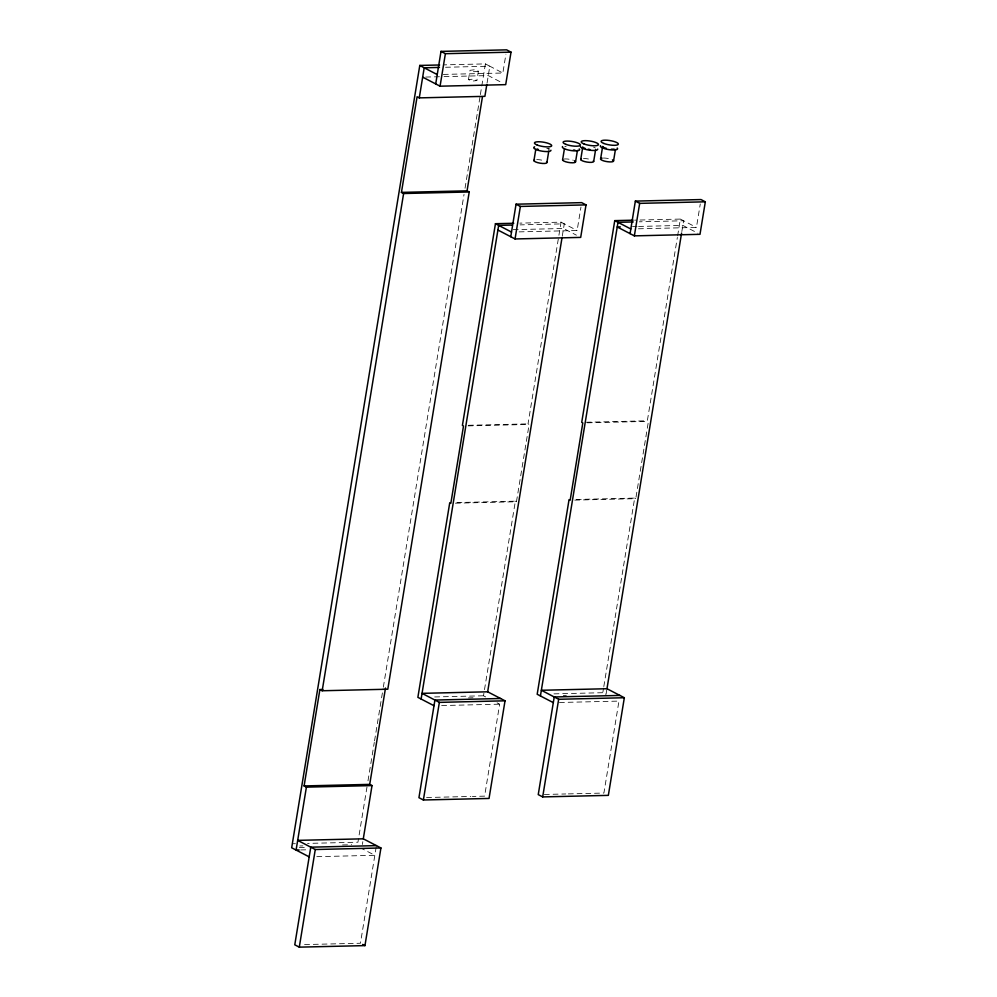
<?xml version="1.0" encoding="UTF-8"?>
<svg xmlns="http://www.w3.org/2000/svg" width="997" height="997" viewBox="0 0 997 997"><rect width="100%" height="100%" fill="white"/><g stroke="black" fill="none" stroke-linecap="round" stroke-linejoin="round"><path stroke-width="0.75" stroke-dasharray="4.99 3.74" d="M468.465 79.66L469.998 70.313L474.273 69.815L478.386 71.223L476.853 80.558L472.578 81.069L468.465 79.66L472.74 79.149L476.853 80.558M366.996 786.945L357.948 842.216L307.587 843.4M367.993 780.813L374.286 742.429M374.536 740.896L383.085 688.703M383.334 687.17L464.029 194.39M465.038 188.246L480.118 96.136M480.367 94.603L485.402 63.895L444.201 64.867M362.372 844.484L362.833 841.655M487.072 82.988L489.814 66.201L485.402 63.895M376.193 847.014L360.44 943.249L300.882 944.658M443.304 74.414L502.849 73.018L505.928 54.187M485.651 696.915L483.495 695.794L484.243 691.195M484.492 689.662L515.362 501.179L454.32 502.613M455.43 503.186L516.458 501.74L529.12 424.448L528.024 423.875L561.062 222.157L519.861 223.129M562.271 236.152L564.29 223.839L520.048 224.886M519.113 231.877L577.126 230.506L580.964 207.04M497.079 702.835L499.659 704.181L484.604 796.142L472.379 796.429M606.737 690.136L606.039 694.398L602.799 692.703L603.546 688.104M603.808 686.572L634.665 498.089L575.157 499.497M636.011 497.154L648.424 421.37L647.34 420.796L677.362 237.411M677.611 235.89L680.365 219.078L634.591 220.15M681.836 231.541L683.606 220.761L639.351 221.808M638.429 228.799L696.429 227.428L700.28 203.961M478.386 71.223L474.111 71.722L469.998 70.313M445.559 67.273L489.814 66.201L502.849 73.018M425.719 77.056L442.506 76.669M444.026 76.632L488.281 75.585L501.354 82.377M632.484 226.593L637.058 226.481M638.591 226.444L682.845 225.397L697.863 233.211M513.181 229.671L563.529 228.487L576.403 235.167M586.298 422.242L647.34 420.796M468.515 425.283L528.024 423.875M587.395 422.803L648.424 421.37M468.079 425.881L529.12 424.448M574.733 500.108L635.774 498.662L634.665 498.089M553.971 693.862L602.799 692.703M434.667 696.94L483.495 695.794M563.317 695.408L566.371 695.333M468.416 697.912L473.002 697.8M559.417 702.499L618.963 701.103L603.908 793.051L567.256 793.924M441.634 705.552L499.659 704.181M544.35 794.459L565.735 793.961M426.566 797.513L470.858 796.466M292.333 843.761L295.386 843.686M299.81 845.967L302.864 845.892M342.532 844.958L351.692 844.746M299.312 847.6L305.406 847.45M300.683 849.943L308.31 849.756M316.809 856.672L374.835 855.301L361.712 848.497M680.365 219.078L696.429 227.428M561.062 222.157L577.126 230.506M515.362 501.179L516.458 501.74M593.502 147.107A6.605 1.645 9.3 0 1 595.421 148.104M583.482 158.511A6.605 1.645 9.3 0 1 591.42 159.832M603.359 158.049A6.605 1.645 9.3 0 1 611.286 159.358M564.103 159.034A6.605 1.645 9.3 0 1 573.287 160.255M564.751 146.871A6.605 1.645 9.3 0 1 566.184 146.322M546.717 148.204A6.605 1.645 9.3 0 1 549.011 149.687M536.71 159.62A6.605 1.645 9.3 0 1 544.636 160.928M548.163 148.279A8.761 2.181 9.3 0 1 549.621 148.939"/><path stroke-width="1.5" d="M510.763 236.725L516.047 204.198L581.687 202.64L586.012 204.896L580.69 237.398L515.05 238.956L497.914 230.033M630.079 233.634L635.351 201.107L700.991 199.562L705.328 201.818L699.994 234.32L634.354 235.865L617.23 226.955L620.284 226.88M435.714 83.922L440.998 51.395L506.638 49.85L511.025 52.143L505.703 84.645L440.063 86.191L422.666 77.13M439.615 64.979L419.787 65.441L291.672 847.774L309.182 856.859M376.43 845.63L310.765 847.176L294.776 944.807L299.287 947.15L364.952 945.605L380.929 847.973L363.294 838.813L372.018 785.586L306.403 787.132L304.097 785.935L319.887 689.563L322.941 689.488M319.887 689.563L322.181 690.759L387.796 689.214L469.226 191.972L403.611 193.518L401.442 192.396L417.095 96.746L419.276 97.88L484.891 96.335L486.823 84.471M306.403 787.132L296.097 850.042L299.15 849.98M322.181 690.759L403.611 193.518M419.276 97.88L424.199 67.796L419.787 65.441M440.063 86.191L445.385 53.688L440.998 51.395M299.287 947.15L315.276 849.519L297.679 840.371L363.294 838.813M372.018 785.586L369.713 784.377L385.503 688.017M469.226 191.972L467.057 190.838L482.461 96.721M513.754 223.278L495.447 223.702L462.409 425.42L463.505 425.993L450.843 503.298L449.747 502.725L417.88 697.339L433.994 705.726M421.12 699.022L498.674 225.384L512.408 225.06M515.05 238.956L520.372 206.441L516.047 204.198M423.376 799.993L439.365 702.374L422.043 693.351L487.658 691.806L505.03 700.816L489.041 798.447L423.376 799.993L418.939 797.687L434.929 700.056L500.581 698.511M533.931 160.691L535.775 149.388M546.929 162.411L548.774 151.108M562.582 160.019L564.427 148.715M487.658 691.806L562.021 237.685M575.581 161.738L577.437 150.422M580.703 159.595L582.784 146.871M593.701 161.302L595.558 149.999M600.58 159.121L602.662 146.397M613.579 160.841L615.423 149.525M633.07 220.187L614.75 220.624L581.725 422.342L582.809 422.915L570.159 500.207L569.05 499.634L537.184 694.261L553.31 702.648M540.424 695.943L617.99 222.306L633.245 221.945M634.354 235.865L639.675 203.363L635.351 201.107M542.68 796.915L558.669 699.283L541.359 690.273L606.974 688.728L624.334 697.738L608.344 795.369L542.68 796.915L538.243 794.609L554.232 696.978L619.897 695.432M606.974 688.728L681.587 233.074M445.385 53.688L511.025 52.143M439.453 67.422L424.199 67.796L437.197 74.563M401.442 192.396L467.057 190.838M639.675 203.363L705.328 201.818M520.372 206.441L586.012 204.896M558.669 699.283L624.334 697.738M439.365 702.374L505.03 700.816M304.097 785.935L369.713 784.377M315.276 849.519L380.929 847.973M614.75 220.624L630.789 228.974M495.447 223.702L511.486 232.052M362.696 944.421L364.952 945.605M593.34 160.829A6.605 1.645 9.3 0 1 586.897 162.062A6.605 1.645 9.3 0 1 581.301 158.835M589.825 149.463A6.605 1.645 9.3 0 1 588.13 149.189M585.077 148.354A6.605 1.645 9.3 0 1 583.93 147.855M597.726 149.126A8.761 2.181 9.3 0 1 589.451 150.161A8.761 2.181 9.3 0 1 580.441 146.659M612.432 159.856A6.605 1.645 9.3 0 1 611.248 161.9A6.605 1.645 9.3 0 1 602.45 160.442A6.605 1.645 9.3 0 1 602.101 158.137M614.14 149.101A6.605 1.645 9.3 0 1 611.36 149.164M606.375 148.341A6.605 1.645 9.3 0 1 604.942 147.88M603.796 147.382A6.605 1.645 9.3 0 1 603.023 146.883M617.218 148.03A8.761 2.181 9.3 0 1 609.317 149.687A8.761 2.181 9.3 0 1 600.518 145.649M574.434 160.754A6.605 1.645 9.3 0 1 570.471 162.71A6.605 1.645 9.3 0 1 562.657 159.595M574.883 150.086A6.605 1.645 9.3 0 1 573.375 150.061M579.22 148.927A8.761 2.181 9.3 0 1 571.331 150.584A8.761 2.181 9.3 0 1 562.52 146.547M546.568 161.938A6.605 1.645 9.3 0 1 540.112 163.172A6.605 1.645 9.3 0 1 534.529 159.944M538.293 149.45A6.605 1.645 9.3 0 1 537.146 148.952M550.955 150.235A8.761 2.181 9.3 0 1 540.424 150.859A8.761 2.181 9.3 0 1 534.641 146.808M583.993 143.942A8.761 2.181 9.3 0 0 598.3 144.989A8.761 2.181 9.3 0 0 587.27 140.714A8.761 2.181 9.3 0 0 583.993 143.942M603.87 143.468A8.761 2.181 9.3 0 0 618.165 144.528A8.761 2.181 9.3 0 0 607.148 140.241A8.761 2.181 9.3 0 0 603.87 143.468M565.872 144.366A8.761 2.181 9.3 0 0 580.179 145.425A8.761 2.181 9.3 0 0 569.15 141.138A8.761 2.181 9.3 0 0 565.872 144.366M537.221 145.051A8.761 2.181 9.3 0 0 551.515 146.098A8.761 2.181 9.3 0 0 540.499 141.823A8.761 2.181 9.3 0 0 537.221 145.051"/></g></svg>
